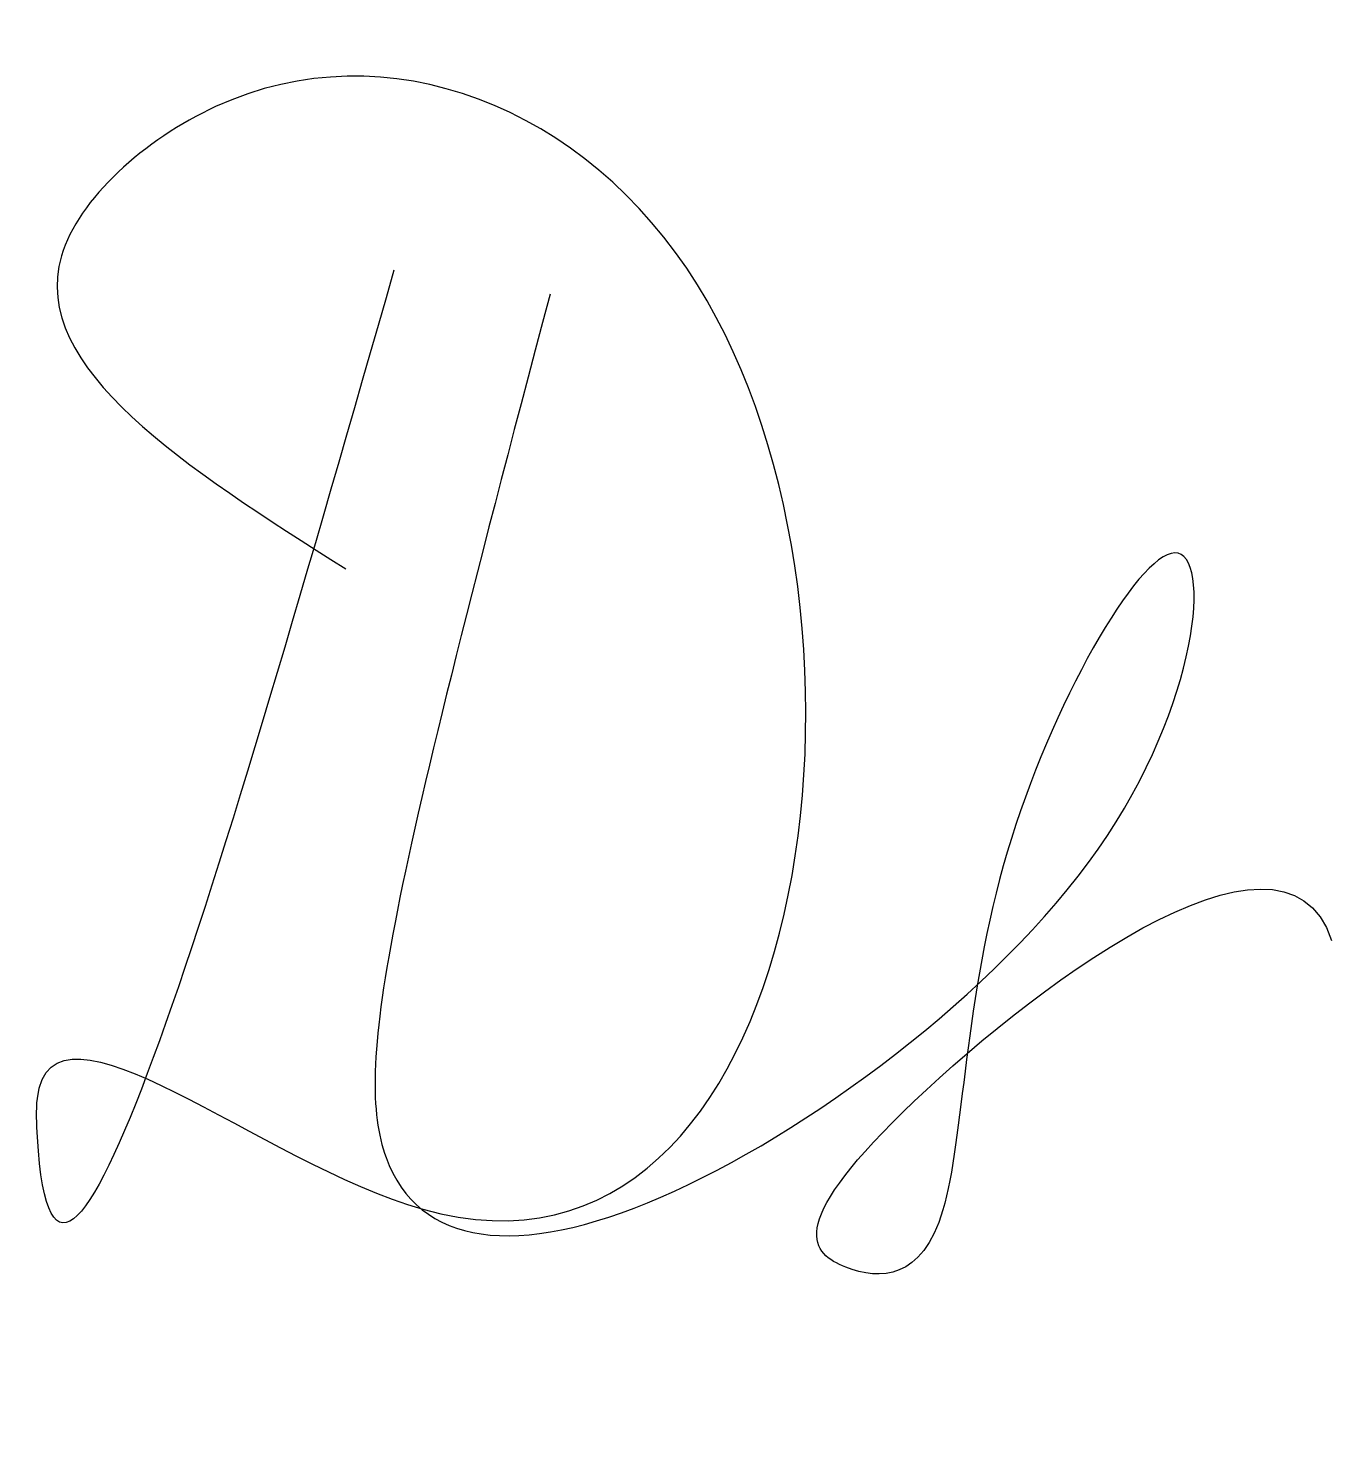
# Model space of a CAD drawing. Header units: millimetres. Extents: x 2.69 to 7.91, y 2.76 to 8.45.
import ezdxf

# ---------------------------------------------------------------- set-up
doc = ezdxf.new("R2010")
doc.units = ezdxf.units.MM

msp = doc.modelspace()

# ---------------------------------------------------------------- linework, layer by layer
at = {"color": 5}
msp.add_spline([(4.151, 7.4763), (2.7228, 4.0045), (2.7228, 4.1588), (4.2668, 3.7152), (5.367, 7.4184), (3.4369, 8.132), (2.8193, 7.5341), (3.958, 6.2804)], degree=3, dxfattribs=at)
msp.add_open_spline([(4.7763, 7.381), (4.1256, 4.9272), (3.8555, 3.6267), (5.0341, 3.4549), (7.33, 5.1358), (7.4773, 6.9516), (6.4337, 5.1235), (6.4337, 3.4304), (5.9304, 3.4304), (5.6112, 3.7494), (7.7106, 5.3812), (7.907, 4.7923)], degree=3, dxfattribs=at)

doc.saveas('drawing.dxf')
